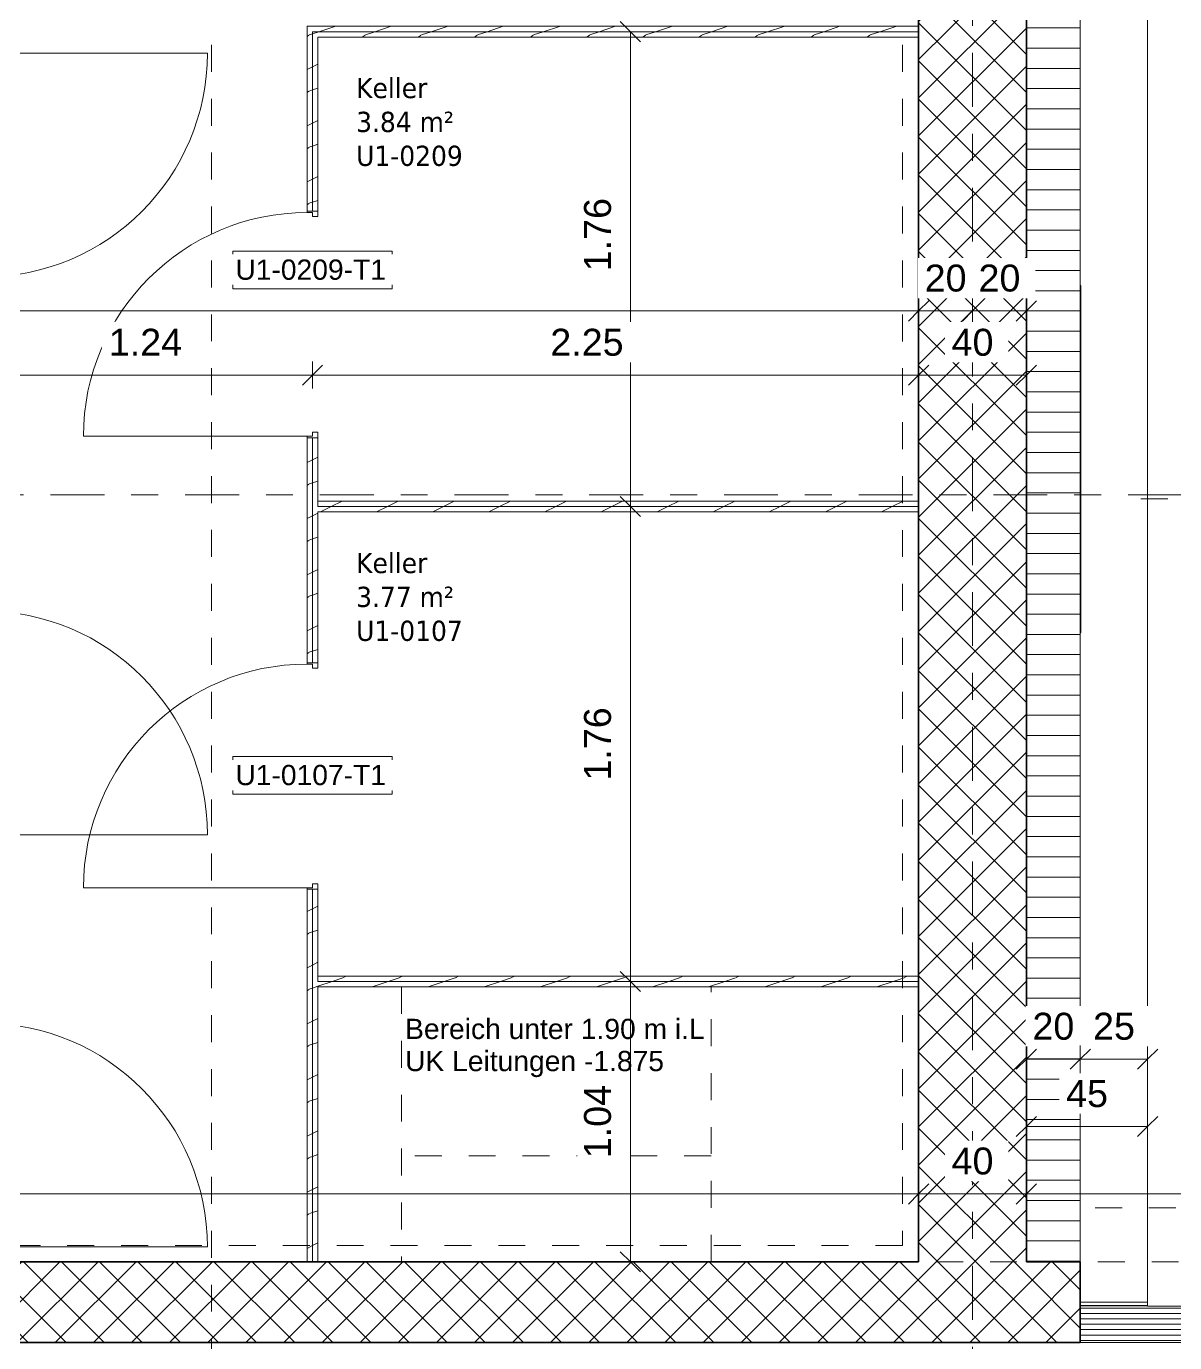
# Model space of a CAD drawing. Header units: metres. Extents: x -35.6 to 33, y -21.5 to 5.9.
# Drawn here: x -23.25 to -18.988, y -2.353 to 2.53 of the extents above; entities that cross this region are included whole.
import ezdxf

# ---------------------------------------------------------------- set-up
doc = ezdxf.new("R2010")
doc.units = ezdxf.units.M
for name, pattern in [('_Rasterlinie_', [0.375, 0.2, -0.05, 0.075, -0.05]), ('_Verdeckte Linien_', [0.15, 0.1, -0.05]), ('Gestrichelt', [0.1, 0.05, -0.05]), ('Strichpunkt - Fein', [0.2, 0.1, -0.05, 0, -0.05])]:
    doc.linetypes.add(name, pattern=pattern)
for name, color, linetype, lineweight in [('A-____-____-DIMS', 7, 'Continuous', 5), ('A-____-____-DIMS-50', 7, 'Continuous', 5), ('A-AREA-____-IDEN', 7, 'Continuous', 5), ('A-DETL-____-HDLN', 7, '_Verdeckte Linien_', 9), ('A-DETL-GENF-OTLN', 7, 'Continuous', 9), ('A-DOOR-____-IDEN', 7, 'Continuous', 5), ('A-DOOR-____-OTLN', 7, 'Continuous', 9), ('A-DOOR-FRAM-MCUT', 7, 'Continuous', 9), ('A-DOOR-OPNG-OTLN', 7, 'Continuous', 9), ('A-FLOR-____-OTLN', 7, 'Continuous', 9), ('A-FLOR-____-OVHD', 7, 'Strichpunkt - Fein', 9), ('A-WALL-____-MCUT', 7, 'Continuous', 35), ('A-WALL-____-PATT', 7, 'Continuous', 35), ('A-WALL-FNSH-MCUT', 7, 'Continuous', 35), ('E-LITE-EQPM-OTLN', 7, 'Continuous', 9), ('M-EQPM-____-OTLN', 7, 'Continuous', 9), ('S-COLS-____-OTLN', 7, 'Continuous', 9), ('S-GRID-____-OTLN', 7, 'Continuous', 5), ('Text', 7, 'Continuous', 5)]:
    doc.layers.add(name, color=color, linetype=linetype, lineweight=lineweight)
doc.layers.add('A-DETL-____-OTLN', color=5, linetype='Continuous', lineweight=9, true_color=0x0000ff)
doc.styles.add('Arial', font='arial.ttf', dxfattribs={"height": 0.1})
doc.styles.add('Arial_1', font='arial.ttf', dxfattribs={"height": 0.075})
doc.styles.add('Verdana_2', font='verdana.ttf', dxfattribs={"width": 0.9, "height": 0.075})
doc.dimstyles.new('Arial_2_00mm_fein_1', dxfattribs={"dimscale": 0.3048, "dimtxt": 0.102026, "dimasz": 0.246063, "dimexe": 0.164042, "dimexo": 0.0625, "dimgap": 0.123031, "dimtad": 1, "dimrnd": 0.005, "dimzin": 0, "dimdsep": 46, "dimtxsty": 'Arial', "dimblk1": 'OBLIQUE', "dimblk2": 'OBLIQUE', "dimsah": 1, "dimcen": 0.09, "dimazin": 0, "dimtfac": 1, "dimtdec": 4, "dimtix": 1, "dimtmove": 0, "dimatfit": 3, "dimfxl": 0.164042, "dimfxlon": 1, "dimtvp": 1, "dimtfill": 1, "dimtolj": 1, "dimtzin": 0, "dimarcsym": 2})
doc.dimstyles.new('Arial_2_00mm_fein_2', dxfattribs={"dimscale": 0.3048, "dimtxt": 0.102026, "dimasz": 0.246063, "dimexe": 0.164042, "dimexo": 0.0625, "dimgap": 0.123031, "dimtad": 1, "dimdec": 1, "dimlfac": 100, "dimrnd": 0.5, "dimdsep": 46, "dimtxsty": 'Arial', "dimblk1": 'OBLIQUE', "dimblk2": 'OBLIQUE', "dimsah": 1, "dimcen": 0.09, "dimazin": 0, "dimtfac": 1, "dimtdec": 4, "dimtix": 1, "dimtmove": 0, "dimatfit": 3, "dimfxl": 0.164042, "dimfxlon": 1, "dimtvp": 1, "dimtfill": 1, "dimtolj": 1, "dimtzin": 0, "dimarcsym": 2})
doc.dimstyles.new('SUB_Rohbau_fein', dxfattribs={"dimscale": 0.3048, "dimtxt": 0.102026, "dimasz": 0.246063, "dimexe": 0.164042, "dimexo": 0.0625, "dimgap": 0.123031, "dimtad": 1, "dimdec": 1, "dimlfac": 100, "dimrnd": 0.5, "dimdsep": 46, "dimtxsty": 'Arial', "dimblk1": 'OBLIQUE', "dimblk2": 'OBLIQUE', "dimsah": 1, "dimcen": 0.09, "dimazin": 0, "dimtfac": 1, "dimtdec": 4, "dimtix": 1, "dimtmove": 0, "dimatfit": 3, "dimfxl": 0.164042, "dimfxlon": 1, "dimtvp": 1, "dimtfill": 1, "dimtolj": 1, "dimtzin": 0, "dimarcsym": 2})
doc.dimstyles.new('SUB_Rohbau_fein_1', dxfattribs={"dimscale": 0.3048, "dimtxt": 0.102026, "dimasz": 0.246063, "dimexe": 0.164042, "dimexo": 0.0625, "dimgap": 0.123031, "dimtad": 1, "dimrnd": 0.005, "dimzin": 0, "dimdsep": 46, "dimtxsty": 'Arial', "dimblk1": 'OBLIQUE', "dimblk2": 'OBLIQUE', "dimsah": 1, "dimcen": 0.09, "dimazin": 0, "dimtfac": 1, "dimtdec": 4, "dimtix": 1, "dimtmove": 0, "dimatfit": 3, "dimfxl": 0.164042, "dimfxlon": 1, "dimtvp": 1, "dimtfill": 1, "dimtolj": 1, "dimtzin": 0, "dimarcsym": 2})
doc.dimstyles.new('SUB_Rohbau_fein_2', dxfattribs={"dimscale": 0.3048, "dimtxt": 0.102026, "dimasz": 0.246063, "dimexe": 0.164042, "dimexo": 0.0625, "dimgap": 0.123031, "dimtad": 1, "dimrnd": 0.005, "dimzin": 0, "dimdsep": 46, "dimtxsty": 'Arial', "dimblk1": 'OBLIQUE', "dimblk2": 'OBLIQUE', "dimsah": 1, "dimcen": 0.09, "dimazin": 0, "dimtfac": 1, "dimtdec": 4, "dimtix": 1, "dimtmove": 2, "dimatfit": 3, "dimfxl": 0.164042, "dimfxlon": 1, "dimtvp": 1, "dimtfill": 1, "dimtolj": 1, "dimtzin": 0, "dimarcsym": 2})
pattern_1 = [(45, (0, 0), (-0.07071068, 0.07071068), []), (135, (0, 0), (-0.07071068, -0.07071068), [])]
pattern_2 = [(216.87, (0.0833, 0.20825), (0.624749256, 0.416501116), [0.10412, -0.93712]), (206.565, (0.20825, 0.14578), (-0.20825414, -0.2082493), [0.23283, -0.23283]), (198.435, (0.20825, 0.04165), (-0.41650024, -0.20824584), [0.13171, -0.52684])]

# ---------------------------------------------------------------- blocks, each defined once
blk = doc.blocks.new('TU DF 1 - Rahmenstock - stumpf einschlagend - 800x1900 Kellerabteil-V16--01_UG_OK_FFB_AF_ru')
at = {"layer": 'A-DOOR-FRAM-MCUT', "color": 253, "true_color": 0x999999}
for p, q in [((-0.42, 0.02), (-0.4, 0.02)), ((-0.42, -0.02), (-0.42, 0.02)), ((-0.4, 0.02), (-0.4, 0)), ((0.4, 0.02), (0.42, 0.02)), ((0.4, 0), (0.4, 0.02)), ((0.42, 0.02), (0.42, -0.02)), ((-0.415, -0.02), (-0.42, -0.02)), ((-0.415, 0), (-0.415, -0.02)), ((-0.4, 0), (-0.415, 0)), ((0.415, 0), (0.4, 0)), ((0.415, -0.02), (0.415, 0)), ((0.42, -0.02), (0.415, -0.02))]:
    blk.add_line(p, q, dxfattribs=at)
at = {"layer": 'A-DOOR-OPNG-OTLN', "color": 253, "true_color": 0x999999}
blk.add_line((0.415, -0.02), (0.415, -0.85), dxfattribs=at)
blk.add_arc((0.415, -0.02), 0.83, 180, 270, dxfattribs=at)
blk = doc.blocks.new('TU DF 1 - Rahmenstock - stumpf einschlagend - 800x1900 Kellerabteil-V15--01_UG_OK_FFB_AF_ru')
at = {"layer": 'A-DOOR-FRAM-MCUT', "color": 253, "true_color": 0x999999}
for p, q in [((-0.415, 0.02), (-0.42, 0.02)), ((-0.42, 0.02), (-0.42, -0.02)), ((-0.415, 0), (-0.415, 0.02)), ((-0.4, 0), (-0.415, 0)), ((-0.4, -0.02), (-0.4, 0)), ((0.415, 0), (0.4, 0)), ((0.4, 0), (0.4, -0.02)), ((0.42, 0.02), (0.415, 0.02)), ((0.415, 0.02), (0.415, 0)), ((0.42, -0.02), (0.42, 0.02)), ((-0.42, -0.02), (-0.4, -0.02)), ((0.4, -0.02), (0.42, -0.02))]:
    blk.add_line(p, q, dxfattribs=at)
at = {"layer": 'A-DOOR-OPNG-OTLN', "color": 253, "true_color": 0x999999}
blk.add_line((0.415, 0.02), (0.415, 0.85), dxfattribs=at)
blk.add_arc((0.415, 0.02), 0.83, 90, 180, dxfattribs=at)
blk = doc.blocks.new('TU DF 1 - Rahmenstock - stumpf einschlagend - 800x1900 Kellerabteil-41621821--01_UG_OK_FFB_AF_ru')
at = {"layer": 'A-DOOR-FRAM-MCUT', "color": 253, "true_color": 0x999999}
for p, q in [((-0.42, 0.02), (-0.4, 0.02)), ((-0.42, -0.02), (-0.42, 0.02)), ((-0.4, 0.02), (-0.4, 0)), ((0.4, 0.02), (0.42, 0.02)), ((0.4, 0), (0.4, 0.02)), ((0.42, 0.02), (0.42, -0.02)), ((-0.415, -0.02), (-0.42, -0.02)), ((-0.415, 0), (-0.415, -0.02)), ((-0.4, 0), (-0.415, 0)), ((0.415, 0), (0.4, 0)), ((0.415, -0.02), (0.415, 0)), ((0.42, -0.02), (0.415, -0.02))]:
    blk.add_line(p, q, dxfattribs=at)
at = {"layer": 'A-DOOR-OPNG-OTLN', "color": 253, "true_color": 0x999999}
blk.add_line((0.415, -0.02), (0.415, -0.85), dxfattribs=at)
blk.add_arc((0.415, -0.02), 0.83, 180, 270, dxfattribs=at)
blk = doc.blocks.new('Langfeldleuchte Deckeneinbau - 7200lm _ 4000K _ 1250 x 50-V28--01_UG_OK_FFB_AF_ru')
at = {"layer": 'E-LITE-EQPM-OTLN', "color": 253, "true_color": 0x999999}
for p, q in [((-19.336, 1.5692), (-19.338, 1.5692)), ((-19.338, 1.5692), (-19.336, 1.5692)), ((-19.336, 0.2797), (-19.336, 1.5692)), ((-19.336, 1.5692), (-19.336, 1.5494)), ((-19.338, 1.5494), (-19.336, 1.5494)), ((-19.336, 1.5494), (-19.338, 1.5494)), ((-19.336, 0.2994), (-19.336, 1.5494)), ((-19.336, 1.5494), (-19.336, 0.2994)), ((-19.336, 0.2994), (-19.336, 1.5494)), ((-19.338, 0.2994), (-19.336, 0.2994)), ((-19.338, 0.2994), (-19.336, 0.2994)), ((-19.336, 0.2994), (-19.336, 0.2797)), ((-19.336, 0.2797), (-19.338, 0.2797)), ((-19.336, 0.2797), (-19.338, 0.2797))]:
    blk.add_line(p, q, dxfattribs=at)
blk = doc.blocks.new('DE_Detailverweis - mit_Rahmen-56961640--01_UG_OK_FFB_AF_ru')
at = {"layer": 'A-DETL-GENF-OTLN', "color": 30, "linetype": 'Strichpunkt - Fein', "true_color": 0xff8000}
blk.add_line((0, 22.795), (0, 0), dxfattribs=at)
blk = doc.blocks.new('DIMBLOCK35--01_UG_OK_FFB_AF_ru')
at = {"layer": 'A-____-____-DIMS-50'}
for p, q in [((-32.408, -1.8015), (-32.408, -1.7515)), ((-19.938, -1.8015), (-19.938, -1.7515)), ((-32.408, -1.8015), (-32.4455, -1.839)), ((-32.408, -1.8015), (-32.3705, -1.764)), ((-32.408, -1.8015), (-19.938, -1.8015)), ((-32.408, -1.8015), (-32.408, -1.8515)), ((-19.938, -1.8015), (-19.9755, -1.839)), ((-19.938, -1.8015), (-19.9005, -1.764)), ((-19.938, -1.8015), (-19.938, -1.8515))]:
    blk.add_line(p, q, dxfattribs=at)
at = {"layer": 'A-____-____-DIMS-50', "color": 0, "insert": (-26.3475, -1.6294), "char_height": 0.1, "width": 0.418697, "attachment_point": 1, "line_spacing_factor": 0.941778, "style": 'Arial', "bg_fill": 3, "box_fill_scale": 1.25, "bg_fill_color": 256, "bg_fill_true_color": 13158600, "bg_fill_transparency": 0}
blk.add_mtext('12.47', dxfattribs=at)
blk = doc.blocks.new('_Oblique')
at = {"color": 0, "linetype": 'ByBlock', "lineweight": -2}
blk.add_line((-0.5, -0.5), (0.5, 0.5), dxfattribs=at)
blk = doc.blocks.new('DIMBLOCK36--01_UG_OK_FFB_AF_ru')
at = {"layer": 'A-____-____-DIMS-50'}
for p, q in [((-19.938, -1.8015), (-19.938, -1.7515)), ((-19.538, -1.8015), (-19.538, -1.7515)), ((-19.938, -1.8015), (-19.9755, -1.839)), ((-19.938, -1.8015), (-19.9005, -1.764)), ((-19.938, -1.8015), (-19.538, -1.8015)), ((-19.938, -1.8015), (-19.938, -1.8515)), ((-19.538, -1.8015), (-19.5755, -1.839)), ((-19.538, -1.8015), (-19.5005, -1.764)), ((-19.538, -1.8015), (-19.538, -1.8515))]:
    blk.add_line(p, q, dxfattribs=at)
at = {"layer": 'A-____-____-DIMS-50', "color": 0, "insert": (-19.8156, -1.6294), "char_height": 0.1, "width": 0.186088, "attachment_point": 1, "line_spacing_factor": 0.941778, "style": 'Arial', "bg_fill": 3, "box_fill_scale": 1.25, "bg_fill_color": 256, "bg_fill_true_color": 13158600, "bg_fill_transparency": 0}
blk.add_mtext('40', dxfattribs=at)
blk = doc.blocks.new('DIMBLOCK37--01_UG_OK_FFB_AF_ru')
at = {"layer": 'A-____-____-DIMS-50'}
for p, q in [((-19.538, -1.8015), (-19.538, -1.7515)), ((-12.983, -1.8015), (-12.983, -1.7515)), ((-19.538, -1.8015), (-19.5755, -1.839)), ((-19.538, -1.8015), (-19.5005, -1.764)), ((-19.538, -1.8015), (-12.983, -1.8015)), ((-19.538, -1.8015), (-19.538, -1.8515)), ((-12.983, -1.8015), (-13.0205, -1.839)), ((-12.983, -1.8015), (-12.9455, -1.764)), ((-12.983, -1.8015), (-12.983, -1.8515))]:
    blk.add_line(p, q, dxfattribs=at)
at = {"layer": 'A-____-____-DIMS-50', "color": 0, "insert": (-16.4222, -1.6294), "char_height": 0.1, "width": 0.388091, "attachment_point": 1, "line_spacing_factor": 0.941778, "style": 'Arial', "bg_fill": 3, "box_fill_scale": 1.25, "bg_fill_color": 256, "bg_fill_true_color": 13158600, "bg_fill_transparency": 0}
blk.add_mtext('6.55\\A2\\H0.5x;\\S5^  ;\\H2x;', dxfattribs=at)
blk = doc.blocks.new('DIMBLOCK93--01_UG_OK_FFB_AF_ru')
at = {"layer": 'A-____-____-DIMS-50'}
for p, q in [((-32.408, 1.4742), (-32.408, 1.5242)), ((-19.938, 1.4742), (-19.938, 1.5242)), ((-32.408, 1.4742), (-32.4455, 1.4367)), ((-32.408, 1.4742), (-32.3705, 1.5117)), ((-32.408, 1.4742), (-19.938, 1.4742)), ((-32.408, 1.4742), (-32.408, 1.4242)), ((-19.938, 1.4742), (-19.9755, 1.4367)), ((-19.938, 1.4742), (-19.9005, 1.5117)), ((-19.938, 1.4742), (-19.938, 1.4242))]:
    blk.add_line(p, q, dxfattribs=at)
at = {"layer": 'A-____-____-DIMS-50', "color": 0, "insert": (-26.3475, 1.6463), "char_height": 0.1, "width": 0.418697, "attachment_point": 1, "line_spacing_factor": 0.941778, "style": 'Arial', "bg_fill": 3, "box_fill_scale": 1.25, "bg_fill_color": 256, "bg_fill_true_color": 13158600, "bg_fill_transparency": 0}
blk.add_mtext('12.47', dxfattribs=at)
blk = doc.blocks.new('DIMBLOCK94--01_UG_OK_FFB_AF_ru')
at = {"layer": 'A-____-____-DIMS-50'}
for p, q in [((-19.938, 1.4742), (-19.938, 1.5242)), ((-19.738, 1.4742), (-19.738, 1.5242)), ((-19.938, 1.4742), (-19.9755, 1.4367)), ((-19.938, 1.4742), (-19.9005, 1.5117)), ((-19.938, 1.4742), (-19.738, 1.4742)), ((-19.938, 1.4742), (-19.938, 1.4242)), ((-19.738, 1.4742), (-19.7755, 1.4367)), ((-19.738, 1.4742), (-19.7005, 1.5117)), ((-19.738, 1.4742), (-19.738, 1.4242))]:
    blk.add_line(p, q, dxfattribs=at)
at = {"layer": 'A-____-____-DIMS-50', "color": 0, "insert": (-19.9156, 1.6463), "char_height": 0.1, "width": 0.186088, "attachment_point": 1, "line_spacing_factor": 0.941778, "style": 'Arial', "bg_fill": 3, "box_fill_scale": 1.25, "bg_fill_color": 256, "bg_fill_true_color": 13158600, "bg_fill_transparency": 0}
blk.add_mtext('20', dxfattribs=at)
blk = doc.blocks.new('DIMBLOCK95--01_UG_OK_FFB_AF_ru')
at = {"layer": 'A-____-____-DIMS-50'}
for p, q in [((-19.738, 1.4742), (-19.738, 1.5242)), ((-19.538, 1.4742), (-19.538, 1.5242)), ((-19.738, 1.4742), (-19.7755, 1.4367)), ((-19.738, 1.4742), (-19.7005, 1.5117)), ((-19.738, 1.4742), (-19.538, 1.4742)), ((-19.738, 1.4742), (-19.738, 1.4242)), ((-19.538, 1.4742), (-19.5755, 1.4367)), ((-19.538, 1.4742), (-19.5005, 1.5117)), ((-19.538, 1.4742), (-19.538, 1.4242))]:
    blk.add_line(p, q, dxfattribs=at)
at = {"layer": 'A-____-____-DIMS-50', "color": 0, "insert": (-19.7156, 1.6463), "char_height": 0.1, "width": 0.186088, "attachment_point": 1, "line_spacing_factor": 0.941778, "style": 'Arial', "bg_fill": 3, "box_fill_scale": 1.25, "bg_fill_color": 256, "bg_fill_true_color": 13158600, "bg_fill_transparency": 0}
blk.add_mtext('20', dxfattribs=at)
blk = doc.blocks.new('DIMBLOCK105--01_UG_OK_FFB_AF_ru')
at = {"layer": 'A-____-____-DIMS-50'}
for p, q in [((-19.538, -1.3015), (-19.538, -1.2515)), ((-19.538, -1.3015), (-19.5005, -1.264)), ((-19.338, -1.3015), (-19.338, -1.2515)), ((-19.338, -1.3015), (-19.3005, -1.264)), ((-19.538, -1.3015), (-19.5755, -1.339)), ((-19.538, -1.3015), (-19.338, -1.3015)), ((-19.538, -1.3015), (-19.538, -1.3515)), ((-19.338, -1.3015), (-19.3755, -1.339)), ((-19.338, -1.3015), (-19.338, -1.3515))]:
    blk.add_line(p, q, dxfattribs=at)
at = {"layer": 'A-____-____-DIMS-50', "color": 0, "insert": (-19.5156, -1.1294), "char_height": 0.1, "width": 0.186088, "attachment_point": 1, "line_spacing_factor": 0.941778, "style": 'Arial', "bg_fill": 3, "box_fill_scale": 1.25, "bg_fill_color": 256, "bg_fill_true_color": 13158600, "bg_fill_transparency": 0}
blk.add_mtext('20', dxfattribs=at)
blk = doc.blocks.new('DIMBLOCK106--01_UG_OK_FFB_AF_ru')
at = {"layer": 'A-____-____-DIMS-50'}
for p, q in [((-19.338, -1.3015), (-19.338, -1.2515)), ((-19.338, -1.3015), (-19.3005, -1.264)), ((-19.088, -1.3015), (-19.088, -1.2515)), ((-19.088, -1.3015), (-19.0505, -1.264)), ((-19.338, -1.3015), (-19.3755, -1.339)), ((-19.338, -1.3015), (-19.088, -1.3015)), ((-19.338, -1.3015), (-19.338, -1.3515)), ((-19.088, -1.3015), (-19.1255, -1.339)), ((-19.088, -1.3015), (-19.088, -1.3515))]:
    blk.add_line(p, q, dxfattribs=at)
at = {"layer": 'A-____-____-DIMS-50', "color": 0, "insert": (-19.2906, -1.1294), "char_height": 0.1, "width": 0.186088, "attachment_point": 1, "line_spacing_factor": 0.941778, "style": 'Arial', "bg_fill": 3, "box_fill_scale": 1.25, "bg_fill_color": 256, "bg_fill_true_color": 13158600, "bg_fill_transparency": 0}
blk.add_mtext('25', dxfattribs=at)
blk = doc.blocks.new('DIMBLOCK108--01_UG_OK_FFB_AF_ru')
at = {"layer": 'A-____-____-DIMS-50'}
for p, q in [((-19.538, -1.5515), (-19.538, -1.5015)), ((-19.088, -1.5515), (-19.088, -1.5015)), ((-19.538, -1.5515), (-19.5755, -1.589)), ((-19.538, -1.5515), (-19.5005, -1.514)), ((-19.538, -1.5515), (-19.088, -1.5515)), ((-19.538, -1.5515), (-19.538, -1.6015)), ((-19.088, -1.5515), (-19.1255, -1.589)), ((-19.088, -1.5515), (-19.0505, -1.514)), ((-19.088, -1.5515), (-19.088, -1.6015))]:
    blk.add_line(p, q, dxfattribs=at)
at = {"layer": 'A-____-____-DIMS-50', "color": 0, "insert": (-19.3906, -1.3794), "char_height": 0.1, "width": 0.186088, "attachment_point": 1, "line_spacing_factor": 0.941778, "style": 'Arial', "bg_fill": 3, "box_fill_scale": 1.25, "bg_fill_color": 256, "bg_fill_true_color": 13158600, "bg_fill_transparency": 0}
blk.add_mtext('45', dxfattribs=at)
blk = doc.blocks.new('DIMBLOCK319--01_UG_OK_FFB_AF_ru')
at = {"layer": 'A-____-____-DIMS-50'}
for p, q in [((-21.008, -1.0134), (-21.0455, -0.9759)), ((-21.008, -1.0134), (-21.058, -1.0134)), ((-21.008, -2.0534), (-21.008, -1.0134)), ((-21.008, -1.0134), (-20.9705, -1.0509)), ((-21.008, -1.0134), (-20.958, -1.0134)), ((-21.008, -2.0534), (-21.0455, -2.0159)), ((-21.008, -2.0534), (-21.058, -2.0534)), ((-21.008, -2.0534), (-20.9705, -2.0909)), ((-21.008, -2.0534), (-20.958, -2.0534))]:
    blk.add_line(p, q, dxfattribs=at)
at = {"layer": 'A-____-____-DIMS-50', "color": 0, "insert": (-21.18, -1.6691), "char_height": 0.1, "width": 0.325653, "attachment_point": 1, "rotation": 90, "line_spacing_factor": 0.941778, "style": 'Arial', "bg_fill": 3, "box_fill_scale": 1.25, "bg_fill_color": 256, "bg_fill_true_color": 13158600, "bg_fill_transparency": 0}
blk.add_mtext('1.04', dxfattribs=at)
blk = doc.blocks.new('DIMBLOCK320--01_UG_OK_FFB_AF_ru')
at = {"layer": 'A-____-____-DIMS-50'}
for p, q in [((-21.008, 0.7486), (-21.0455, 0.7861)), ((-21.008, 0.7486), (-21.058, 0.7486)), ((-21.008, -1.0134), (-21.008, 0.7486)), ((-21.008, 0.7486), (-20.9705, 0.7111)), ((-21.008, 0.7486), (-20.958, 0.7486)), ((-21.008, -1.0134), (-21.0455, -0.9759)), ((-21.008, -1.0134), (-21.058, -1.0134)), ((-21.008, -1.0134), (-20.9705, -1.0509)), ((-21.008, -1.0134), (-20.958, -1.0134))]:
    blk.add_line(p, q, dxfattribs=at)
at = {"layer": 'A-____-____-DIMS-50', "color": 0, "insert": (-21.18, -0.2681), "char_height": 0.1, "width": 0.325653, "attachment_point": 1, "rotation": 90, "line_spacing_factor": 0.941778, "style": 'Arial', "bg_fill": 3, "box_fill_scale": 1.25, "bg_fill_color": 256, "bg_fill_true_color": 13158600, "bg_fill_transparency": 0}
blk.add_mtext('1.76', dxfattribs=at)
blk = doc.blocks.new('DIMBLOCK321--01_UG_OK_FFB_AF_ru')
at = {"layer": 'A-____-____-DIMS-50'}
for p, q in [((-21.008, 2.5102), (-21.0455, 2.5477)), ((-21.008, 2.5102), (-21.058, 2.5102)), ((-21.008, 0.7486), (-21.008, 2.5102)), ((-21.008, 2.5102), (-20.9705, 2.4727)), ((-21.008, 2.5102), (-20.958, 2.5102)), ((-21.008, 0.7486), (-21.0455, 0.7861)), ((-21.008, 0.7486), (-21.058, 0.7486)), ((-21.008, 0.7486), (-20.9705, 0.7111)), ((-21.008, 0.7486), (-20.958, 0.7486))]:
    blk.add_line(p, q, dxfattribs=at)
at = {"layer": 'A-____-____-DIMS-50', "color": 0, "insert": (-21.18, 1.6213), "char_height": 0.1, "width": 0.325653, "attachment_point": 1, "rotation": 90, "line_spacing_factor": 0.941778, "style": 'Arial', "bg_fill": 3, "box_fill_scale": 1.25, "bg_fill_color": 256, "bg_fill_true_color": 13158600, "bg_fill_transparency": 0}
blk.add_mtext('1.76', dxfattribs=at)
blk = doc.blocks.new('DIMBLOCK325--01_UG_OK_FFB_AF_ru')
at = {"layer": 'A-____-____-DIMS-50'}
for p, q in [((-23.428, 1.2361), (-23.428, 1.2861)), ((-23.428, 1.2361), (-23.3905, 1.2736)), ((-22.188, 1.2361), (-22.188, 1.2861)), ((-22.188, 1.2361), (-22.1505, 1.2736)), ((-23.428, 1.2361), (-23.4655, 1.1986)), ((-23.428, 1.2361), (-22.188, 1.2361)), ((-23.428, 1.2361), (-23.428, 1.1861)), ((-22.188, 1.2361), (-22.2255, 1.1986)), ((-22.188, 1.2361), (-22.188, 1.1861))]:
    blk.add_line(p, q, dxfattribs=at)
at = {"layer": 'A-____-____-DIMS-50', "color": 0, "insert": (-22.9437, 1.4081), "char_height": 0.1, "width": 0.325653, "attachment_point": 1, "line_spacing_factor": 0.941778, "style": 'Arial', "bg_fill": 3, "box_fill_scale": 1.25, "bg_fill_color": 256, "bg_fill_true_color": 13158600, "bg_fill_transparency": 0}
blk.add_mtext('1.24', dxfattribs=at)
blk = doc.blocks.new('DIMBLOCK326--01_UG_OK_FFB_AF_ru')
at = {"layer": 'A-____-____-DIMS-50'}
for p, q in [((-22.188, 1.2361), (-22.188, 1.2861)), ((-22.188, 1.2361), (-22.1505, 1.2736)), ((-19.938, 1.2361), (-19.938, 1.2861)), ((-19.938, 1.2361), (-19.9005, 1.2736)), ((-22.188, 1.2361), (-22.2255, 1.1986)), ((-22.188, 1.2361), (-19.938, 1.2361)), ((-22.188, 1.2361), (-22.188, 1.1861)), ((-19.938, 1.2361), (-19.9755, 1.1986)), ((-19.938, 1.2361), (-19.938, 1.1861))]:
    blk.add_line(p, q, dxfattribs=at)
at = {"layer": 'A-____-____-DIMS-50', "color": 0, "insert": (-21.3051, 1.4081), "char_height": 0.1, "width": 0.325653, "attachment_point": 1, "line_spacing_factor": 0.941778, "style": 'Arial', "bg_fill": 3, "box_fill_scale": 1.25, "bg_fill_color": 256, "bg_fill_true_color": 13158600, "bg_fill_transparency": 0}
blk.add_mtext('2.25', dxfattribs=at)
blk = doc.blocks.new('DIMBLOCK327--01_UG_OK_FFB_AF_ru')
at = {"layer": 'A-____-____-DIMS-50'}
for p, q in [((-19.938, 1.2361), (-19.938, 1.2861)), ((-19.938, 1.2361), (-19.9005, 1.2736)), ((-19.538, 1.2361), (-19.538, 1.2861)), ((-19.538, 1.2361), (-19.5005, 1.2736)), ((-19.938, 1.2361), (-19.9755, 1.1986)), ((-19.938, 1.2361), (-19.538, 1.2361)), ((-19.938, 1.2361), (-19.938, 1.1861)), ((-19.538, 1.2361), (-19.5755, 1.1986)), ((-19.538, 1.2361), (-19.538, 1.1861))]:
    blk.add_line(p, q, dxfattribs=at)
at = {"layer": 'A-____-____-DIMS-50', "color": 0, "insert": (-19.8156, 1.4081), "char_height": 0.1, "width": 0.186088, "attachment_point": 1, "line_spacing_factor": 0.941778, "style": 'Arial', "bg_fill": 3, "box_fill_scale": 1.25, "bg_fill_color": 256, "bg_fill_true_color": 13158600, "bg_fill_transparency": 0}
blk.add_mtext('40', dxfattribs=at)

msp = doc.modelspace()

# ---------------------------------------------------------------- hatches: boundary and pattern name
at = {"layer": 'A-WALL-____-PATT', "lineweight": 9}
h = msp.add_hatch(dxfattribs=at)
h.set_pattern_fill('FP_1', color=256, style=0, pattern_type=2)
h.set_pattern_definition(pattern_1)
h.paths.add_polyline_path([(-19.6712, -2.0534), (-19.538, -2.0534), (-19.538, 4.6615), (-19.938, 4.6615), (-19.938, -2.0534)])
at = {"layer": 'A-WALL-____-PATT', "lineweight": 9, "true_color": 0x787878}
h = msp.add_hatch(dxfattribs=at)
h.set_pattern_fill('FP_6', color=8, angle=-90, style=0, pattern_type=2)
h.set_pattern_definition([(1e-13, (-19.538, 0.42406), (-1e-16, 0.075), [])])
h.paths.add_polyline_path([(-19.338, -2.0534), (-19.338, 2.9016), (-19.538, 2.9016), (-19.538, -2.0534)])
at = {"layer": 'A-WALL-____-PATT', "lineweight": 9, "true_color": 0xc3b7ad}
h = msp.add_hatch(dxfattribs=at)
h.set_pattern_fill('FP_5', color=9, style=0, pattern_type=2)
h.set_pattern_definition(pattern_2)
h.paths.add_polyline_path([(-22.188, 2.5102), (-19.938, 2.5102), (-19.938, 2.5302), (-22.208, 2.5302), (-22.208, 2.5102)])
h = msp.add_hatch(dxfattribs=at)
h.set_pattern_fill('FP_5', color=9, style=0, pattern_type=2)
h.set_pattern_definition(pattern_2)
h.paths.add_polyline_path([(-22.208, -2.0534), (-22.188, -2.0534), (-22.188, -0.6709), (-22.208, -0.6709), (-22.208, -2.0512)])
h.paths.add_polyline_path([(-22.208, 0.1691), (-22.188, 0.1691), (-22.188, 1.0041), (-22.208, 1.0041), (-22.208, 0.7486)])
h.paths.add_polyline_path([(-22.188, 1.8441), (-22.188, 2.5102), (-22.208, 2.51), (-22.208, 1.8441)])
h = msp.add_hatch(dxfattribs=at)
h.set_pattern_fill('FP_5', color=9, style=0, pattern_type=2)
h.set_pattern_definition(pattern_2)
h.paths.add_polyline_path([(-19.938, 2.4902), (-19.938, 2.5102), (-22.188, 2.5102), (-22.188, 2.4902), (-21.2309, 2.4902)])
h = msp.add_hatch(dxfattribs=at)
h.set_pattern_fill('FP_5', color=9, style=0, pattern_type=2)
h.set_pattern_definition(pattern_2)
h.paths.add_polyline_path([(-22.168, -2.0534), (-22.168, -0.6709), (-22.188, -0.6709), (-22.188, -2.0534)])
h.paths.add_polyline_path([(-22.168, 0.1691), (-22.168, 1.0041), (-22.188, 1.0041), (-22.188, 0.1691)])
h.paths.add_polyline_path([(-22.188, 1.8441), (-22.168, 1.8441), (-22.168, 2.4902), (-22.188, 2.4902)])
h = msp.add_hatch(dxfattribs=at)
h.set_pattern_fill('FP_5', color=9, style=0, pattern_type=2)
h.set_pattern_definition(pattern_2)
h.paths.add_polyline_path([(-22.168, 0.7486), (-19.938, 0.7486), (-19.938, 0.7686), (-22.168, 0.7686)])
h = msp.add_hatch(dxfattribs=at)
h.set_pattern_fill('FP_5', color=9, style=0, pattern_type=2)
h.set_pattern_definition(pattern_2)
h.paths.add_polyline_path([(-19.938, 0.7286), (-19.938, 0.7486), (-22.168, 0.7486), (-22.168, 0.7286), (-21.2309, 0.7286)])
h = msp.add_hatch(dxfattribs=at)
h.set_pattern_fill('FP_5', color=9, style=0, pattern_type=2)
h.set_pattern_definition(pattern_2)
h.paths.add_polyline_path([(-21.2309, -1.0134), (-19.938, -1.0134), (-19.938, -0.9934), (-22.168, -0.9934), (-22.168, -1.0134)])
h = msp.add_hatch(dxfattribs=at)
h.set_pattern_fill('FP_5', color=9, style=0, pattern_type=2)
h.set_pattern_definition(pattern_2)
h.paths.add_polyline_path([(-21.2309, -1.0334), (-19.938, -1.0334), (-19.938, -1.0134), (-22.168, -1.0134), (-22.168, -1.0334)])
at = {"layer": 'A-WALL-____-PATT', "lineweight": 9}
h = msp.add_hatch(dxfattribs=at)
h.set_pattern_fill('FP_1', color=256, style=0, pattern_type=2)
h.set_pattern_definition(pattern_1)
h.paths.add_polyline_path([(-32.408, -2.3534), (-19.538, -2.3534), (-19.538, -2.0534), (-32.408, -2.0534), (-32.408, -2.3265)])
h = msp.add_hatch(dxfattribs=at)
h.set_pattern_fill('FP_1', color=256, style=0, pattern_type=2)
h.set_pattern_definition(pattern_1)
h.paths.add_polyline_path([(-19.538, -2.3534), (-19.338, -2.3534), (-19.338, -2.0534), (-19.538, -2.0534), (-19.538, -2.3519)])
at = {"layer": 'M-EQPM-____-OTLN', "true_color": 0x787878}
h = msp.add_hatch(dxfattribs=at)
h.set_pattern_fill('FP_12', color=8, style=0, pattern_type=2)
h.set_pattern_definition([(0, (-16.261, -2.285), (0, 0.02), [])])
h.paths.add_polyline_path([(-19.338, -2.3523), (-13.183, -2.3523), (-13.183, -2.2173), (-19.338, -2.2173), (-19.338, -2.245)])

# ---------------------------------------------------------------- linework, layer by layer
at = {"layer": 'A-DETL-____-HDLN'}
msp.add_line((-19.113, 0.7766), (-13.453, 0.7766), dxfattribs=at)
at = {"layer": 'A-DETL-____-OTLN', "color": 7, "linetype": 'Gestrichelt'}
for p, q in [((-21.858, -1.0334), (-21.858, -2.0534)), ((-20.708, -2.0534), (-20.708, -1.0334)), ((-20.708, -1.6603), (-21.858, -1.6603))]:
    msp.add_line(p, q, dxfattribs=at)
at = {"layer": 'A-DOOR-____-IDEN', "flags": 128}
msp.add_lwpolyline([(-22.4841, -0.1791), (-21.8921, -0.1791), (-21.8921, -0.3181), (-22.4841, -0.3181)], close=True, dxfattribs=at)
at = {"layer": 'A-FLOR-____-OTLN'}
for p, q in [((-19.088, -2.2174), (-19.088, -2.2033)), ((-19.088, -2.2174), (-13.433, -2.2174)), ((-19.338, -2.3534), (-13.183, -2.3534)), ((-13.433, -2.3523), (-19.088, -2.3523)), ((-19.088, -2.3534), (-19.088, -2.3523))]:
    msp.add_line(p, q, dxfattribs=at)
at = {"layer": 'A-FLOR-____-OVHD'}
for p, q in [((-19.998, 4.6615), (-19.998, -1.9934)), ((-13.183, -1.8534), (-19.338, -1.8534)), ((-19.998, -1.9934), (-27.393, -1.9934)), ((11.227, -2.0534), (-26.968, -2.0534))]:
    msp.add_line(p, q, dxfattribs=at)
at = {"layer": 'A-WALL-____-MCUT'}
for p, q in [((-19.938, 4.6615), (-19.938, -1.0134)), ((-19.538, -2.0534), (-19.538, 4.6615)), ((-19.938, -1.0134), (-19.938, -2.0534)), ((-19.938, -2.0534), (-30.668, -2.0534)), ((-19.338, -2.0534), (-19.538, -2.0534)), ((-19.338, -2.3534), (-19.338, -2.0534)), ((-32.708, -2.3534), (-19.338, -2.3534))]:
    msp.add_line(p, q, dxfattribs=at)
at = {"layer": 'A-WALL-____-MCUT', "lineweight": 9}
msp.add_line((-19.338, -2.0534), (-19.338, 4.6615), dxfattribs=at)
at = {"layer": 'A-WALL-____-MCUT', "color": 253, "lineweight": 9, "true_color": 0x999999}
for p, q in [((-19.938, 2.5102), (-22.188, 2.5102)), ((-22.188, 1.8441), (-22.188, 2.5102)), ((-22.188, 0.1691), (-22.188, 1.0041)), ((-22.168, 0.7686), (-22.168, 0.7486)), ((-19.938, 0.7486), (-22.168, 0.7486)), ((-22.188, -2.0534), (-22.188, -0.6709)), ((-22.168, -0.9934), (-22.168, -1.0134)), ((-19.938, -1.0134), (-22.168, -1.0134))]:
    msp.add_line(p, q, dxfattribs=at)
at = {"layer": 'A-WALL-FNSH-MCUT', "color": 253, "lineweight": 9, "true_color": 0x999999}
for p, q in [((-19.938, 2.5302), (-22.208, 2.5302)), ((-22.208, 2.5302), (-22.208, 1.8441)), ((-22.168, 2.4902), (-19.938, 2.4902)), ((-22.168, 1.8441), (-22.168, 2.4902)), ((-22.208, 1.8441), (-22.168, 1.8441)), ((-22.208, 1.0041), (-22.208, 0.1691)), ((-22.168, 1.0041), (-22.208, 1.0041)), ((-22.168, 0.7686), (-22.168, 1.0041)), ((-19.938, 0.7686), (-22.168, 0.7686)), ((-22.168, 0.7286), (-19.938, 0.7286)), ((-22.168, 0.1691), (-22.168, 0.7286)), ((-22.208, 0.1691), (-22.168, 0.1691)), ((-22.208, -0.6709), (-22.208, -2.0534)), ((-22.168, -0.6709), (-22.208, -0.6709)), ((-22.168, -0.9934), (-22.168, -0.6709)), ((-19.938, -0.9934), (-22.168, -0.9934)), ((-22.168, -2.0534), (-22.168, -1.0334)), ((-22.168, -1.0334), (-19.938, -1.0334))]:
    msp.add_line(p, q, dxfattribs=at)
at = {"layer": 'M-EQPM-____-OTLN'}
for p, q in [((-19.338, -2.2153), (-19.088, -2.2153)), ((-19.088, -2.2169), (-19.338, -2.2169)), ((-19.338, -2.2169), (-19.088, -2.2169)), ((-19.088, -2.2173), (-19.338, -2.2173)), ((-19.338, -2.3523), (-13.183, -2.3523))]:
    msp.add_line(p, q, dxfattribs=at)
at = {"layer": 'S-COLS-____-OTLN'}
for p, q in [((-19.088, 0.7611), (-19.088, 4.6615)), ((-19.088, -2.2033), (-19.088, 0.7611)), ((-19.338, -2.2033), (-19.088, -2.2033))]:
    msp.add_line(p, q, dxfattribs=at)
at = {"layer": 'S-GRID-____-OTLN', "color": 8, "linetype": '_Rasterlinie_', "true_color": 0x808080}
for p, q in [((-19.738, -6.2685), (-19.738, 5.1611)), ((-34.6604, 0.7916), (27.9515, 0.7916)), ((-34.6604, -2.3534), (27.9515, -2.3534))]:
    msp.add_line(p, q, dxfattribs=at)

# ---------------------------------------------------------------- block references
at = {"layer": 'A-DETL-GENF-OTLN', "color": 30, "true_color": 0xff8000}
msp.add_blockref('DE_Detailverweis - mit_Rahmen-56961640--01_UG_OK_FFB_AF_ru', (-22.563, -18.1334), dxfattribs=at)
at = {"layer": 'A-DOOR-____-OTLN', "color": 253, "true_color": 0x999999}
for name, p, rotation in [('TU DF 1 - Rahmenstock - stumpf einschlagend - 800x1900 Kellerabteil-V16--01_UG_OK_FFB_AF_ru', (-23.428, 2.0152), 90.00000000000007), ('TU DF 1 - Rahmenstock - stumpf einschlagend - 800x1900 Kellerabteil-41621821--01_UG_OK_FFB_AF_ru', (-22.188, 1.4241), 270.0000000000001), ('TU DF 1 - Rahmenstock - stumpf einschlagend - 800x1900 Kellerabteil-V15--01_UG_OK_FFB_AF_ru', (-23.428, -0.0539), 270.0000000000001), ('TU DF 1 - Rahmenstock - stumpf einschlagend - 800x1900 Kellerabteil-41621821--01_UG_OK_FFB_AF_ru', (-22.188, -0.2509), 270.0000000000001), ('TU DF 1 - Rahmenstock - stumpf einschlagend - 800x1900 Kellerabteil-V15--01_UG_OK_FFB_AF_ru', (-23.428, -1.5834), 270.0000000000001)]:
    msp.add_blockref(name, p, dxfattribs=dict(at, rotation=rotation))
at = {"layer": 'E-LITE-EQPM-OTLN', "color": 253, "true_color": 0x999999}
msp.add_blockref('Langfeldleuchte Deckeneinbau - 7200lm _ 4000K _ 1250 x 50-V28--01_UG_OK_FFB_AF_ru', (0, 0), dxfattribs=at)

# ---------------------------------------------------------------- texts
at = {"layer": 'A-AREA-____-IDEN', "color": 8, "true_color": 0x808080, "char_height": 0.075, "attachment_point": 1, "style": 'Verdana_2'}
for s, insert, width in [('Keller', (-22.0258, 2.3388), 0.331899), ('3.84 m²', (-22.0258, 2.2131), 0.472595), ('U1-0209', (-22.0258, 2.0874), 0.497848), ('Keller', (-22.0258, 0.5766), 0.331899), ('3.77 m²', (-22.0258, 0.4509), 0.472595), ('U1-0107', (-22.0258, 0.3252), 0.497848)]:
    msp.add_mtext(s, dxfattribs=dict(at, insert=insert, width=width))
at = {"layer": 'Text', "char_height": 0.075, "attachment_point": 1, "style": 'Arial_1'}
for s, insert, width in [('Bereich unter 1.90 m i.L', (-21.8442, -1.1519), 1.362869), ('UK Leitungen -1.875', (-21.8442, -1.271), 1.174472)]:
    msp.add_mtext(s, dxfattribs=dict(at, insert=insert, width=width))

# ---------------------------------------------------------------- next in the draw order: texts
at = {"layer": 'A-DOOR-____-IDEN', "insert": (-22.4741, -0.21), "char_height": 0.075, "width": 0.689451, "attachment_point": 1, "style": 'Arial_1', "bg_fill": 3, "box_fill_scale": 1.25, "bg_fill_color": 256, "bg_fill_true_color": 13158600, "bg_fill_transparency": 0}
msp.add_mtext('U1-0107-T1', dxfattribs=at)

# ---------------------------------------------------------------- next in the draw order: dimensions: what is measured, and where the dimension line sits
at = {"layer": 'A-____-____-DIMS'}
for base, p1, p2, dimstyle, override, picture, middle in [((-19.938, 1.4742), (-32.408, 1.5242), (-19.938, 1.5242), 'SUB_Rohbau_fein_1', {"dimpost": '<>', "dimfxl": 12.47}, 'DIMBLOCK93--01_UG_OK_FFB_AF_ru', (-26.173, 1.5619)), ((-19.338, -1.3015), (-19.538, -1.2515), (-19.338, -1.2515), 'SUB_Rohbau_fein', {"dimpost": '<>', "dimfxl": 0.2}, 'DIMBLOCK105--01_UG_OK_FFB_AF_ru', (-19.438, -1.2129)), ((-19.938, -1.8015), (-32.408, -1.7515), (-19.938, -1.7515), 'Arial_2_00mm_fein_1', {"dimpost": '<>', "dimfxl": 12.47}, 'DIMBLOCK35--01_UG_OK_FFB_AF_ru', (-26.173, -1.7137))]:
    dim = msp.add_linear_dim(base=base, p1=p1, p2=p2, dimstyle=dimstyle, override=override, dxfattribs=at)
    dim.commit()
    dim.dimension.update_dxf_attribs({"geometry": picture, "text_midpoint": middle})

# ---------------------------------------------------------------- next in the draw order: linework, layer by layer
at = {"layer": 'A-DOOR-____-IDEN', "flags": 128}
msp.add_lwpolyline([(-22.4841, 1.6959), (-21.8921, 1.6959), (-21.8921, 1.5569), (-22.4841, 1.5569)], close=True, dxfattribs=at)

# ---------------------------------------------------------------- next in the draw order: dimensions: what is measured, and where the dimension line sits
at = {"layer": 'A-____-____-DIMS'}
for base, p1, p2, dimstyle, override, picture, middle in [((-19.738, 1.4742), (-19.938, 1.5242), (-19.738, 1.5242), 'SUB_Rohbau_fein', {"dimpost": '<>', "dimfxl": 0.2}, 'DIMBLOCK94--01_UG_OK_FFB_AF_ru', (-19.838, 1.5628)), ((-22.188, 1.2361), (-23.428, 1.2861), (-22.188, 1.2861), 'SUB_Rohbau_fein_1', {"dimpost": '<>', "dimfxl": 1.24}, 'DIMBLOCK325--01_UG_OK_FFB_AF_ru', (-22.808, 1.3238)), ((-19.088, -1.3015), (-19.338, -1.2515), (-19.088, -1.2515), 'SUB_Rohbau_fein', {"dimpost": '<>', "dimfxl": 0.25}, 'DIMBLOCK106--01_UG_OK_FFB_AF_ru', (-19.213, -1.2129)), ((-19.538, -1.8015), (-19.938, -1.7515), (-19.538, -1.7515), 'Arial_2_00mm_fein_2', {"dimpost": '<>', "dimfxl": 0.4}, 'DIMBLOCK36--01_UG_OK_FFB_AF_ru', (-19.738, -1.7129))]:
    dim = msp.add_linear_dim(base=base, p1=p1, p2=p2, dimstyle=dimstyle, override=override, dxfattribs=at)
    dim.commit()
    dim.dimension.update_dxf_attribs({"geometry": picture, "text_midpoint": middle})
dim = msp.add_linear_dim(base=(-21.008, -1.0134), p1=(-21.058, -2.0534), p2=(-21.058, -1.0134), angle=90, dimstyle='SUB_Rohbau_fein_1', override={"dimpost": '<>', "dimfxl": 1.039996}, dxfattribs=at)
dim.commit()
dim.dimension.update_dxf_attribs({"geometry": 'DIMBLOCK319--01_UG_OK_FFB_AF_ru', "text_midpoint": (-21.0966, -1.5334)})

# ---------------------------------------------------------------- next in the draw order: texts
at = {"layer": 'A-DOOR-____-IDEN', "insert": (-22.4741, 1.665), "char_height": 0.075, "width": 0.689451, "attachment_point": 1, "style": 'Arial_1', "bg_fill": 3, "box_fill_scale": 1.25, "bg_fill_color": 256, "bg_fill_true_color": 13158600, "bg_fill_transparency": 0}
msp.add_mtext('U1-0209-T1', dxfattribs=at)

# ---------------------------------------------------------------- next in the draw order: dimensions: what is measured, and where the dimension line sits
at = {"layer": 'A-____-____-DIMS'}
dim = msp.add_linear_dim(base=(-19.538, 1.4742), p1=(-19.738, 1.5242), p2=(-19.538, 1.5242), dimstyle='SUB_Rohbau_fein', override={"dimpost": '<>', "dimfxl": 0.2}, dxfattribs=at)
dim.commit()
dim.dimension.update_dxf_attribs({"geometry": 'DIMBLOCK95--01_UG_OK_FFB_AF_ru', "text_midpoint": (-19.638, 1.5628)})
dim = msp.add_linear_dim(base=(-21.008, 0.7486), p1=(-21.058, -1.0134), p2=(-21.058, 0.7486), angle=90, dimstyle='SUB_Rohbau_fein_1', override={"dimpost": '<>', "dimfxl": 1.762}, dxfattribs=at)
dim.commit()
dim.dimension.update_dxf_attribs({"geometry": 'DIMBLOCK320--01_UG_OK_FFB_AF_ru', "text_midpoint": (-21.0966, -0.1324)})
dim = msp.add_linear_dim(base=(-12.983, -1.8015), p1=(-19.538, -1.7515), p2=(-12.983, -1.7515), text='\\A1;6.55\\Q;{\\A1;{\\H0.5x;\\S5^ ;}}', dimstyle='Arial_2_00mm_fein_1', override={"dimpost": '<>', "dimfxl": 6.555}, dxfattribs=at)
dim.commit()
dim.dimension.update_dxf_attribs({"geometry": 'DIMBLOCK37--01_UG_OK_FFB_AF_ru', "text_midpoint": (-16.2605, -1.7129)})

# ---------------------------------------------------------------- next in the draw order: dimensions: what is measured, and where the dimension line sits
dim = msp.add_linear_dim(base=(-21.008, 2.5102), p1=(-21.058, 0.7486), p2=(-21.058, 2.5102), angle=90, dimstyle='SUB_Rohbau_fein_2', override={"dimpost": '<>', "dimfxl": 1.761638}, dxfattribs=at)
dim.commit()
dim.dimension.update_dxf_attribs({"geometry": 'DIMBLOCK321--01_UG_OK_FFB_AF_ru', "text_midpoint": (-21.1134, 1.7842), "dimtype": 160, "text_rotation": 90})
dim = msp.add_linear_dim(base=(-19.088, -1.5515), p1=(-19.538, -1.5015), p2=(-19.088, -1.5015), dimstyle='SUB_Rohbau_fein', override={"dimpost": '<>', "dimfxl": 0.45}, dxfattribs=at)
dim.commit()
dim.dimension.update_dxf_attribs({"geometry": 'DIMBLOCK108--01_UG_OK_FFB_AF_ru', "text_midpoint": (-19.313, -1.4631)})

# ---------------------------------------------------------------- next in the draw order: dimensions: what is measured, and where the dimension line sits
dim = msp.add_linear_dim(base=(-19.938, 1.2361), p1=(-22.188, 1.2861), p2=(-19.938, 1.2861), dimstyle='SUB_Rohbau_fein_2', override={"dimpost": '<>', "dimfxl": 2.25}, dxfattribs=at)
dim.commit()
dim.dimension.update_dxf_attribs({"geometry": 'DIMBLOCK326--01_UG_OK_FFB_AF_ru', "text_midpoint": (-21.1422, 1.3415), "dimtype": 160})

# ---------------------------------------------------------------- next in the draw order: dimensions: what is measured, and where the dimension line sits
dim = msp.add_linear_dim(base=(-19.538, 1.2361), p1=(-19.938, 1.2861), p2=(-19.538, 1.2861), dimstyle='SUB_Rohbau_fein', override={"dimpost": '<>', "dimfxl": 0.4}, dxfattribs=at)
dim.commit()
dim.dimension.update_dxf_attribs({"geometry": 'DIMBLOCK327--01_UG_OK_FFB_AF_ru', "text_midpoint": (-19.738, 1.3247)})

doc.saveas('drawing.dxf')
